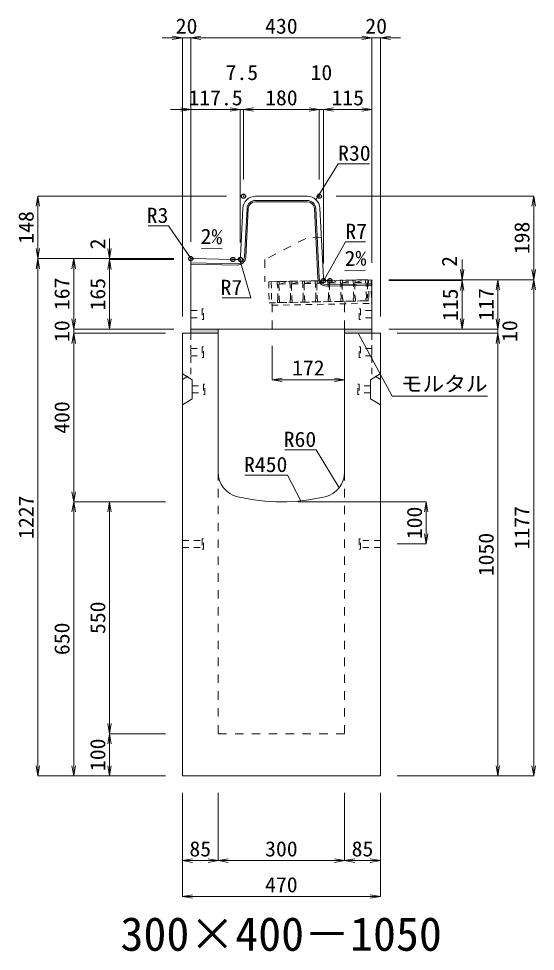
# Model space of a CAD drawing. Units: millimetres at full size. Extents: x -22536 to 51867, y -19720 to 38340.
# Drawn here: x 7776 to 9003, y 9634 to 11846 of the extents above; entities that cross this region are included whole.
import ezdxf
from ezdxf.enums import TextEntityAlignment as Align

# ---------------------------------------------------------------- set-up
doc = ezdxf.new("R2010")
doc.units = ezdxf.units.MM
doc.header["$LTSCALE"] = 20
doc.header["$PDMODE"] = 32
doc.header["$PDSIZE"] = 10
doc.linetypes.add('USER1', pattern=[2, 1, -1])
doc.linetypes.add('USER2', pattern=[1.35, 0.75, -0.6])
for name, color, linetype, lineweight in [('インサート', 3, 'USER2', 9), ('グレーチング', 7, 'USER2', 5), ('モルタル', 7, 'Continuous', 9), ('受枠', 3, 'USER2', 9), ('寸法線', 7, 'Continuous', 13), ('引出線', 4, 'Continuous', 13), ('本体', 2, 'Continuous', 13), ('目地', 132, 'Continuous', 5)]:
    doc.layers.add(name, color=color, linetype=linetype, lineweight=lineweight)
doc.layers.add('作業エリア', color=11, linetype='Continuous')
doc.layers.add('文字', color=7, linetype='Continuous')
doc.styles.add('ＭＳ 明朝', font='')
doc.styles.get('ＭＳ 明朝').set_extended_font_data('MS Mincho')

# ---------------------------------------------------------------- blocks, each defined once
blk = doc.blocks.new('open_arrow')
at = {"color": 0, "linetype": 'Continuous', "lineweight": -2}
blk.add_lwpolyline([(7.5, 1.25), (0, 0), (7.5, -1.25)], dxfattribs=at)

msp = doc.modelspace()

# ---------------------------------------------------------------- hatches: boundary and pattern name
at = {"layer": 'モルタル'}
for points in [[(8250, 11100), (8250, 11110), (8185, 11110), (8185, 11100)], [(8615, 11100), (8615, 11110), (8550, 11110), (8550, 11100)]]:
    msp.add_hatch(color=256, dxfattribs=at).paths.add_polyline_path(points)

# ---------------------------------------------------------------- linework, layer by layer
at = {"layer": 'インサート'}
for p, q in [((8185, 11153.5), (8212, 11153.5)), ((8185, 11153.5), (8185, 11136.5)), ((8215, 11157.5), (8212, 11157.5)), ((8212, 11157.5), (8212, 11132.5)), ((8215, 11132.5), (8215, 11157.5)), ((8585, 11157.5), (8588, 11157.5)), ((8585, 11132.5), (8585, 11157.5)), ((8588, 11157.5), (8588, 11132.5)), ((8615, 11153.5), (8588, 11153.5)), ((8615, 11153.5), (8615, 11136.5)), ((8185, 11136.5), (8212, 11136.5)), ((8212, 11132.5), (8215, 11132.5)), ((8588, 11132.5), (8585, 11132.5)), ((8615, 11136.5), (8588, 11136.5)), ((8185, 11063.5), (8212, 11063.5)), ((8185, 11063.5), (8185, 11046.5)), ((8215, 11067.5), (8212, 11067.5)), ((8212, 11067.5), (8212, 11042.5)), ((8215, 11042.5), (8215, 11067.5)), ((8585, 11067.5), (8588, 11067.5)), ((8585, 11042.5), (8585, 11067.5)), ((8588, 11067.5), (8588, 11042.5)), ((8615, 11063.5), (8588, 11063.5)), ((8615, 11063.5), (8615, 11046.5)), ((8185, 11046.5), (8212, 11046.5)), ((8212, 11042.5), (8215, 11042.5)), ((8588, 11042.5), (8585, 11042.5)), ((8615, 11046.5), (8588, 11046.5)), ((8188.2, 10975.5), (8215.2, 10975.5)), ((8188.2, 10975.5), (8188.2, 10958.5)), ((8218.2, 10979.5), (8215.2, 10979.5)), ((8215.2, 10979.5), (8215.2, 10954.5)), ((8218.2, 10954.5), (8218.2, 10979.5)), ((8581.8, 10979.5), (8584.8, 10979.5)), ((8581.8, 10954.5), (8581.8, 10979.5)), ((8584.8, 10979.5), (8584.8, 10954.5)), ((8611.8, 10975.5), (8584.8, 10975.5)), ((8611.8, 10975.5), (8611.8, 10958.5)), ((8188.2, 10958.5), (8215.2, 10958.5)), ((8215.2, 10954.5), (8218.2, 10954.5)), ((8584.8, 10954.5), (8581.8, 10954.5)), ((8611.8, 10958.5), (8584.8, 10958.5)), ((8165, 10608.5), (8212, 10608.5)), ((8165, 10608.5), (8165, 10591.5)), ((8215, 10612.5), (8212, 10612.5)), ((8212, 10612.5), (8212, 10587.5)), ((8215, 10587.5), (8215, 10612.5)), ((8588, 10612.5), (8585, 10612.5)), ((8585, 10612.5), (8585, 10587.5)), ((8588, 10587.5), (8588, 10612.5)), ((8635, 10608.5), (8588, 10608.5)), ((8635, 10591.5), (8635, 10608.5)), ((8165, 10591.5), (8212, 10591.5)), ((8212, 10587.5), (8215, 10587.5)), ((8585, 10587.5), (8588, 10587.5)), ((8635, 10591.5), (8588, 10591.5))]:
    msp.add_line(p, q, dxfattribs=at)
at = {"layer": 'グレーチング'}
for p, q in [((8389.92, 11222.5), (8604.88, 11226.8)), ((8395.04, 11216.6), (8419.92, 11223.1)), ((8425.04, 11217.2), (8449.91, 11223.7)), ((8425.04, 11217.2), (8450.03, 11217.7)), ((8455.03, 11217.8), (8479.91, 11224.3)), ((8455.03, 11217.8), (8480.03, 11218.3)), ((8485.03, 11218.4), (8509.9, 11224.9)), ((8485.03, 11218.4), (8510.02, 11218.9)), ((8515.02, 11219), (8539.89, 11225.5)), ((8515.02, 11219), (8540.01, 11219.5)), ((8545.01, 11219.6), (8569.89, 11226.1)), ((8545.01, 11219.6), (8570.01, 11220.1)), ((8575.01, 11220.2), (8599.88, 11226.7)), ((8575.01, 11220.2), (8600, 11220.7)), ((8395.04, 11216.6), (8420.04, 11217.1)), ((8390.92, 11172.51), (8605.88, 11176.81))]:
    msp.add_line(p, q, dxfattribs=at)
for points in [[(8389.92, 11222.5), (8394.92, 11222.6), (8395.04, 11216.6), (8394.06, 11215.58), (8394.78, 11179.59), (8395.8, 11178.61), (8395.92, 11172.61), (8390.92, 11172.51), (8390.8, 11178.51), (8391.78, 11179.53), (8391.06, 11215.52), (8390.04, 11216.5)], [(8419.92, 11223.1), (8424.92, 11223.2), (8425.04, 11217.2), (8424.06, 11216.18), (8424.78, 11180.19), (8425.8, 11179.21), (8425.92, 11173.21), (8420.92, 11173.11), (8420.8, 11179.11), (8421.78, 11180.13), (8421.06, 11216.12), (8420.04, 11217.1)], [(8449.91, 11223.7), (8454.91, 11223.8), (8455.03, 11217.8), (8454.05, 11216.78), (8454.77, 11180.79), (8455.79, 11179.81), (8455.91, 11173.81), (8450.91, 11173.71), (8450.79, 11179.71), (8451.77, 11180.73), (8451.05, 11216.72), (8450.03, 11217.7)], [(8479.91, 11224.3), (8484.91, 11224.4), (8485.03, 11218.4), (8484.05, 11217.38), (8484.77, 11181.39), (8485.79, 11180.41), (8485.91, 11174.41), (8480.91, 11174.31), (8480.79, 11180.31), (8481.77, 11181.33), (8481.05, 11217.32), (8480.03, 11218.3)], [(8509.9, 11224.9), (8514.9, 11225), (8515.02, 11219), (8514.04, 11217.98), (8514.76, 11181.99), (8515.78, 11181.01), (8515.9, 11175.01), (8510.9, 11174.91), (8510.78, 11180.91), (8511.76, 11181.93), (8511.04, 11217.92), (8510.02, 11218.9)], [(8539.89, 11225.5), (8544.89, 11225.6), (8545.01, 11219.6), (8544.03, 11218.58), (8544.75, 11182.59), (8545.77, 11181.61), (8545.89, 11175.61), (8540.89, 11175.51), (8540.77, 11181.51), (8541.75, 11182.53), (8541.03, 11218.52), (8540.01, 11219.5)], [(8569.89, 11226.1), (8574.89, 11226.2), (8575.01, 11220.2), (8574.03, 11219.18), (8574.75, 11183.19), (8575.77, 11182.21), (8575.89, 11176.21), (8570.89, 11176.11), (8570.77, 11182.11), (8571.75, 11183.13), (8571.03, 11219.12), (8570.01, 11220.1)], [(8599.88, 11226.7), (8604.88, 11226.8), (8605, 11220.8), (8604.02, 11219.78), (8604.74, 11183.79), (8605.76, 11182.81), (8605.88, 11176.81), (8600.88, 11176.71), (8600.76, 11182.71), (8601.74, 11183.73), (8601.02, 11219.72), (8600, 11220.7)]]:
    msp.add_lwpolyline(points, close=True, dxfattribs=at)
at = {"layer": 'モルタル'}
for points in [[(8185, 11110), (8250, 11110), (8250, 11100), (8185, 11100)], [(8550, 11110), (8615, 11110), (8615, 11100), (8550, 11100)]]:
    msp.add_lwpolyline(points, close=True, dxfattribs=at)
at = {"layer": '作業エリア'}
for p in [(8310, 11425), (8490, 11425), (8185, 11277), (8285, 11275), (8302.5, 11275), (8500, 11225), (8515, 11225)]:
    msp.add_point(p, dxfattribs=at)
at = {"layer": '受枠'}
for p, q in [((8369.93, 11222.1), (8612.88, 11226.96)), ((8369.93, 11222.1), (8370.93, 11172.11)), ((8375.93, 11222.22), (8377.05, 11166.23)), ((8606.88, 11226.84), (8607.88, 11176.85)), ((8612.88, 11226.96), (8614, 11170.97)), ((8370.93, 11172.11), (8607.88, 11176.85)), ((8550.89, 11175.71), (8551.01, 11169.71)), ((8377.05, 11166.23), (8614, 11170.97))]:
    msp.add_line(p, q, dxfattribs=at)
at = {"layer": '寸法線'}
for p, q in [((8233, 11800.58), (8117, 11800.58)), ((8165, 11140), (8165, 11800.58)), ((8185, 11800.58), (8615, 11800.58)), ((8185, 11317), (8185, 11800.58)), ((8185, 11317), (8185, 11800.58)), ((8567, 11800.58), (8683, 11800.58)), ((8615, 11267), (8615, 11800.58)), ((8615, 11267), (8615, 11800.58)), ((8635, 11140), (8635, 11800.58)), ((8137, 11630.58), (8302.5, 11630.58)), ((8185, 11317), (8185, 11630.58)), ((8254.5, 11630.58), (8358, 11630.58)), ((8302.5, 11315), (8302.5, 11630.58)), ((8302.5, 11315), (8302.5, 11630.58)), ((8310, 11465), (8310, 11630.58)), ((8310, 11630.58), (8490, 11630.58)), ((8310, 11465), (8310, 11630.58)), ((8442, 11630.58), (8548, 11630.58)), ((8490, 11465), (8490, 11630.58)), ((8490, 11465), (8490, 11630.58)), ((8500, 11265), (8500, 11630.58)), ((8500, 11630.58), (8615, 11630.58)), ((8500, 11265), (8500, 11630.58)), ((8615, 11267), (8615, 11630.58)), ((7822.06, 11425), (7822.06, 11277)), ((8270, 11425), (7822.06, 11425)), ((8530, 11425), (8998.78, 11425)), ((8998.78, 11425), (8998.78, 11227)), ((7992.06, 11325), (7992.06, 11227)), ((8145, 11277), (7822.06, 11277)), ((7822.06, 10050), (7822.06, 11277)), ((8145, 11277), (7822.06, 11277)), ((7907.06, 11277), (7907.06, 11110)), ((8145, 11277), (7907.06, 11277)), ((8145, 11277), (7992.06, 11277)), ((8145, 11275), (7992.06, 11275)), ((7992.06, 11275), (7992.06, 11110)), ((8145, 11275), (7992.06, 11275)), ((8828.78, 11275), (8828.78, 11177)), ((8655, 11227), (8828.78, 11227)), ((8655, 11227), (8913.78, 11227)), ((8655, 11227), (8998.78, 11227)), ((8655, 11227), (8998.78, 11227)), ((8655, 11225), (8828.78, 11225)), ((8655, 11225), (8828.78, 11225)), ((8828.78, 11225), (8828.78, 11110)), ((8913.78, 11227), (8913.78, 11110)), ((8998.78, 11227), (8998.78, 10050)), ((7907.06, 11158), (7907.06, 11052)), ((8913.78, 11158), (8913.78, 11052)), ((8145, 11110), (7907.06, 11110)), ((8145, 11110), (7907.06, 11110)), ((8145, 11110), (7992.06, 11110)), ((8655, 11110), (8828.78, 11110)), ((8655, 11110), (8913.78, 11110)), ((8655, 11110), (8913.78, 11110)), ((8125, 11100), (7907.06, 11100)), ((7907.06, 11100), (7907.06, 10700)), ((8125, 11100), (7907.06, 11100)), ((8675, 11100), (8913.78, 11100)), ((8675, 11100), (8913.78, 11100)), ((8913.78, 11100), (8913.78, 10050)), ((8378, 11070), (8378, 10989.77)), ((8378, 10989.77), (8550, 10989.77)), ((8125, 10700), (7907.06, 10700)), ((7907.06, 10050), (7907.06, 10700)), ((8125, 10700), (7907.06, 10700)), ((7992.06, 10700), (7992.06, 10150)), ((8125, 10700), (7992.06, 10700)), ((8440, 10700), (8743.78, 10700)), ((8743.78, 10700), (8743.78, 10600)), ((8675, 10600), (8743.78, 10600)), ((8125, 10150), (7992.06, 10150)), ((7992.06, 10150), (7992.06, 10050)), ((8125, 10150), (7992.06, 10150)), ((8125, 10050), (7822.06, 10050)), ((8125, 10050), (7907.06, 10050)), ((8125, 10050), (7992.06, 10050)), ((8675, 10050), (8913.78, 10050)), ((8675, 10050), (8998.78, 10050)), ((8165, 10010), (8165, 9848.84)), ((8165, 10010), (8165, 9763.84)), ((8250, 10010), (8250, 9848.84)), ((8250, 10010), (8250, 9848.84)), ((8550, 10010), (8550, 9848.84)), ((8550, 10010), (8550, 9848.84)), ((8635, 10010), (8635, 9848.84)), ((8635, 10010), (8635, 9763.84)), ((8165, 9848.84), (8250, 9848.84)), ((8250, 9848.84), (8550, 9848.84)), ((8550, 9848.84), (8635, 9848.84)), ((8165, 9763.84), (8635, 9763.84))]:
    msp.add_line(p, q, dxfattribs=at)
at = {"layer": '引出線'}
for points in [[(8482.14, 11416.74), (8534.6, 11502.07), (8609.27, 11502.07)], [(8185.9, 11276.08), (8131.83, 11354.5), (8084.11, 11354.5)], [(8501.83, 11226.93), (8551.86, 11316.53), (8599.79, 11316.53)], [(8259.18, 11300.18), (8210.44, 11301.15), (8259.18, 11300.18)], [(8300.67, 11276.93), (8327.18, 11183.56), (8259.25, 11183.56)], [(8550.86, 11248.59), (8599.57, 11249.56), (8550.83, 11248.59)], [(8582.5, 11100), (8663.13, 10950.97), (8889.05, 10950.97)], [(8537.07, 10733.32), (8482.66, 10823.21), (8407.98, 10823.21)], [(8446.44, 10702.4), (8414.22, 10763.55), (8313.21, 10763.55)]]:
    msp.add_lwpolyline(points, dxfattribs=at)
at = {"layer": '本体'}
for p, q in [((8338.54, 11425), (8461.46, 11425)), ((8302.83, 11281.65), (8308.57, 11396.5)), ((8499.67, 11231.65), (8491.43, 11396.5)), ((8185, 11110), (8185, 11273.94)), ((8188.06, 11276.94), (8285, 11275)), ((8285, 11275), (8295.84, 11275)), ((8515, 11225), (8506.66, 11225)), ((8615, 11227), (8515, 11225)), ((8615, 11110), (8615, 11227)), ((8185, 11110), (8615, 11110)), ((8165, 11100), (8165, 10050)), ((8165, 11100), (8250, 11100)), ((8250, 11100), (8250, 10770.53)), ((8550, 11100), (8635, 11100)), ((8550, 11100), (8550, 10770.53)), ((8635, 11100), (8635, 10050)), ((8165, 10050), (8635, 10050))]:
    msp.add_line(p, q, dxfattribs=at)
at = {"layer": '本体', "linetype": 'USER1'}
for p, q in [((8458, 11325), (8361, 11275)), ((8494.85, 11328), (8458, 11325)), ((8361, 11275), (8361, 11221.92)), ((8515, 11225), (8361, 11221.92)), ((8550, 11110), (8550, 11175.69)), ((8378, 11110), (8378, 11172.25))]:
    msp.add_line(p, q, dxfattribs=at)
at = {"layer": '本体', "linetype": 'USER2', "lineweight": 9}
for p, q in [((8185, 11003), (8185, 11100)), ((8615, 11003), (8615, 11100)), ((8165, 10990.5), (8185, 11003)), ((8635, 10990.5), (8615, 11003))]:
    msp.add_line(p, q, dxfattribs=at)
at = {"layer": '本体', "lineweight": 9}
for p, q in [((8165, 11004), (8188.2, 10989.5)), ((8634.58, 11003.74), (8611.8, 10989.5)), ((8188.2, 10989.5), (8188.2, 10944.5)), ((8611.8, 10989.5), (8611.8, 10944.5)), ((8188.2, 10944.5), (8165, 10930)), ((8611.8, 10944.5), (8635, 10930))]:
    msp.add_line(p, q, dxfattribs=at)
at = {"layer": '本体', "linetype": 'USER1', "lineweight": 15}
for p, q in [((8250, 10770.53), (8250, 10150)), ((8550, 10770.53), (8550, 10150)), ((8250, 10150), (8550, 10150))]:
    msp.add_line(p, q, dxfattribs=at)
at = {"layer": '本体'}
for centre, radius, start, end in [((8338.54, 11395), 30, 90, 177.13759), ((8461.46, 11395), 30, 2.86241, 90), ((8188, 11273.94), 3, 88.85424, 180), ((8295.84, 11282), 7, 270, 357.13759), ((8506.66, 11232), 7, 182.86241, 270), ((8310, 10770.53), 60, 180, 256.65764), ((8490, 10770.53), 60, 283.34236, 0), ((8400, 11150), 450, 256.65764, 283.34236)]:
    msp.add_arc(centre, radius, start, end, dxfattribs=at)
at = {"layer": '目地'}
for p, q in [((8312.81, 11280.94), (8318.56, 11396)), ((8315.81, 11280.79), (8321.56, 11395.85)), ((8338.54, 11415), (8461.46, 11415)), ((8338.54, 11412), (8461.46, 11412)), ((8478.44, 11395.85), (8486.69, 11230.84)), ((8481.44, 11396), (8489.69, 11230.99)), ((8185, 11267), (8295.49, 11264.79)), ((8185, 11264), (8295.43, 11261.79)), ((8507.01, 11214.84), (8615, 11217)), ((8507.07, 11211.84), (8615, 11214))]:
    msp.add_line(p, q, dxfattribs=at)
for centre, radius, start, end in [((8338.54, 11395), 20, 90, 177.13759), ((8338.54, 11395), 17, 90, 177.13759), ((8461.46, 11395), 20, 2.86241, 90), ((8461.46, 11395), 17, 2.86241, 90), ((8295.83, 11281.78), 20, 268.85424, 357.13759), ((8295.83, 11281.78), 17, 268.85424, 357.13759), ((8506.67, 11231.83), 20, 182.86241, 271.14576), ((8506.67, 11231.83), 17, 182.86241, 271.14576)]:
    msp.add_arc(centre, radius, start, end, dxfattribs=at)

# ---------------------------------------------------------------- block references
at = {"layer": '寸法線', "xscale": 3.2, "yscale": 3.2}
for p, rotation in [((8165, 11800.58), 180), ((8615, 11800.58), 180), ((8615, 11800.58), 180), ((8185, 11630.58), 180), ((8302.5, 11630.58), 180), ((8302.5, 11630.58), 180), ((8490, 11630.58), 180), ((8490, 11630.58), 180), ((8615, 11630.58), 180), ((7822.06, 11425), 270), ((8998.78, 11425), 270), ((7822.06, 11277), 90), ((7992.06, 11277), 90), ((7822.06, 11277), 270), ((7907.06, 11277), 270), ((7992.06, 11275), 270), ((7992.06, 11275), 270), ((8828.78, 11227), 90), ((8998.78, 11227), 90), ((8828.78, 11225), 270), ((8828.78, 11225), 270), ((8913.78, 11227), 270), ((8998.78, 11227), 270), ((7907.06, 11110), 90), ((7907.06, 11110), 90), ((7992.06, 11110), 90), ((8828.78, 11110), 90), ((8913.78, 11110), 90), ((8913.78, 11110), 90), ((7907.06, 11100), 270), ((7907.06, 11100), 270), ((8913.78, 11100), 270), ((8913.78, 11100), 270), ((8550, 10989.77), 180), ((7907.06, 10700), 90), ((7907.06, 10700), 270), ((7992.06, 10700), 270), ((8743.78, 10700), 270), ((8743.78, 10600), 90), ((7992.06, 10150), 90), ((7992.06, 10150), 270), ((7822.06, 10050), 90), ((7907.06, 10050), 90), ((7992.06, 10050), 90), ((8913.78, 10050), 90), ((8998.78, 10050), 90), ((8250, 9848.84), 180), ((8550, 9848.84), 180), ((8635, 9848.84), 180), ((8635, 9763.84), 180)]:
    msp.add_blockref('open_arrow', p, dxfattribs=dict(at, rotation=rotation))
for p in [(8185, 11800.58), (8185, 11800.58), (8635, 11800.58), (8310, 11630.58), (8310, 11630.58), (8500, 11630.58), (8500, 11630.58), (8378, 10989.77), (8165, 9848.84), (8250, 9848.84), (8550, 9848.84), (8165, 9763.84)]:
    msp.add_blockref('open_arrow', p, dxfattribs=at)
at = {"layer": '引出線', "xscale": 0.0533, "yscale": 0.0533}
for p, rotation in [((8482.14, 11416.74), 58.4), ((8259.18, 11300.18), 178.9), ((8185.9, 11276.08), 124.6), ((8300.67, 11276.93), 285.9), ((8550.86, 11248.59), 1.1), ((8501.83, 11226.93), 60.8), ((8582.5, 11100), 298.4), ((8537.07, 10733.32), 121.2), ((8446.44, 10702.4), 117.8)]:
    msp.add_blockref('open_arrow', p, dxfattribs=dict(at, rotation=rotation))

# ---------------------------------------------------------------- texts
at = {"layer": '寸法線', "style": 'ＭＳ 明朝', "width": 1.05}
for s, p in [('20', (8175, 11828.58)), ('430', (8400, 11828.58)), ('20', (8625, 11828.58)), ('7.5', (8306.25, 11718.58)), ('10', (8495, 11718.58)), ('117.5', (8243.75, 11658.58)), ('180', (8400, 11658.58)), ('115', (8557.5, 11658.58)), ('172', (8464, 11017.77)), ('85', (8207.5, 9876.84)), ('300', (8400, 9876.84)), ('85', (8592.5, 9876.84)), ('470', (8400, 9791.84))]:
    msp.add_text(s, height=36.03, dxfattribs=at).set_placement(p, align=Align.MIDDLE_CENTER)
for s, p in [('148', (7794.06, 11351)), ('198', (8970.78, 11326)), ('2', (7964.06, 11311.82)), ('2', (8798.78, 11270.34)), ('167', (7879.06, 11193.5)), ('165', (7964.06, 11192.5)), ('115', (8800.78, 11167.5)), ('117', (8885.78, 11168.5)), ('10', (7879.06, 11105)), ('10', (8941.78, 11105)), ('400', (7879.06, 10900)), ('1227', (7794.06, 10663.5)), ('1177', (8970.78, 10638.5)), ('100', (8715.78, 10650)), ('1050', (8885.78, 10575)), ('550', (7964.06, 10425)), ('650', (7879.06, 10375)), ('100', (7964.06, 10100))]:
    msp.add_text(s, height=36.03, rotation=90, dxfattribs=at).set_placement(p, align=Align.MIDDLE_CENTER)
at = {"layer": '引出線', "style": 'ＭＳ 明朝', "width": 1.05}
for s, p in [('R30', (8534.6, 11545.27)), ('R7', (8551.86, 11359.73)), ('モルタル', (8683.13, 10998.08))]:
    msp.add_text(s, height=36.03, dxfattribs=at).set_placement(p, align=Align.TOP_LEFT)
for s, p in [('R3', (8131.83, 11397.7)), ('R7', (8307.18, 11226.76)), ('R60', (8482.66, 10866.41)), ('R450', (8414.22, 10806.75))]:
    msp.add_text(s, height=36.03, dxfattribs=at).set_placement(p, align=Align.TOP_RIGHT)
msp.add_text('2%', height=36.03, rotation=358.854, dxfattribs=at).set_placement((8260.12, 11347.07), align=Align.TOP_RIGHT)
msp.add_text('2%', height=36.03, rotation=1.146, dxfattribs=at).set_placement((8549.89, 11295.48), align=Align.TOP_LEFT)
at = {"layer": '文字', "style": 'ＭＳ 明朝'}
msp.add_text('300×400－1050', height=80.06, dxfattribs=at).set_placement((8399.52, 9675.03), align=Align.MIDDLE_CENTER)

doc.saveas('drawing.dxf')
